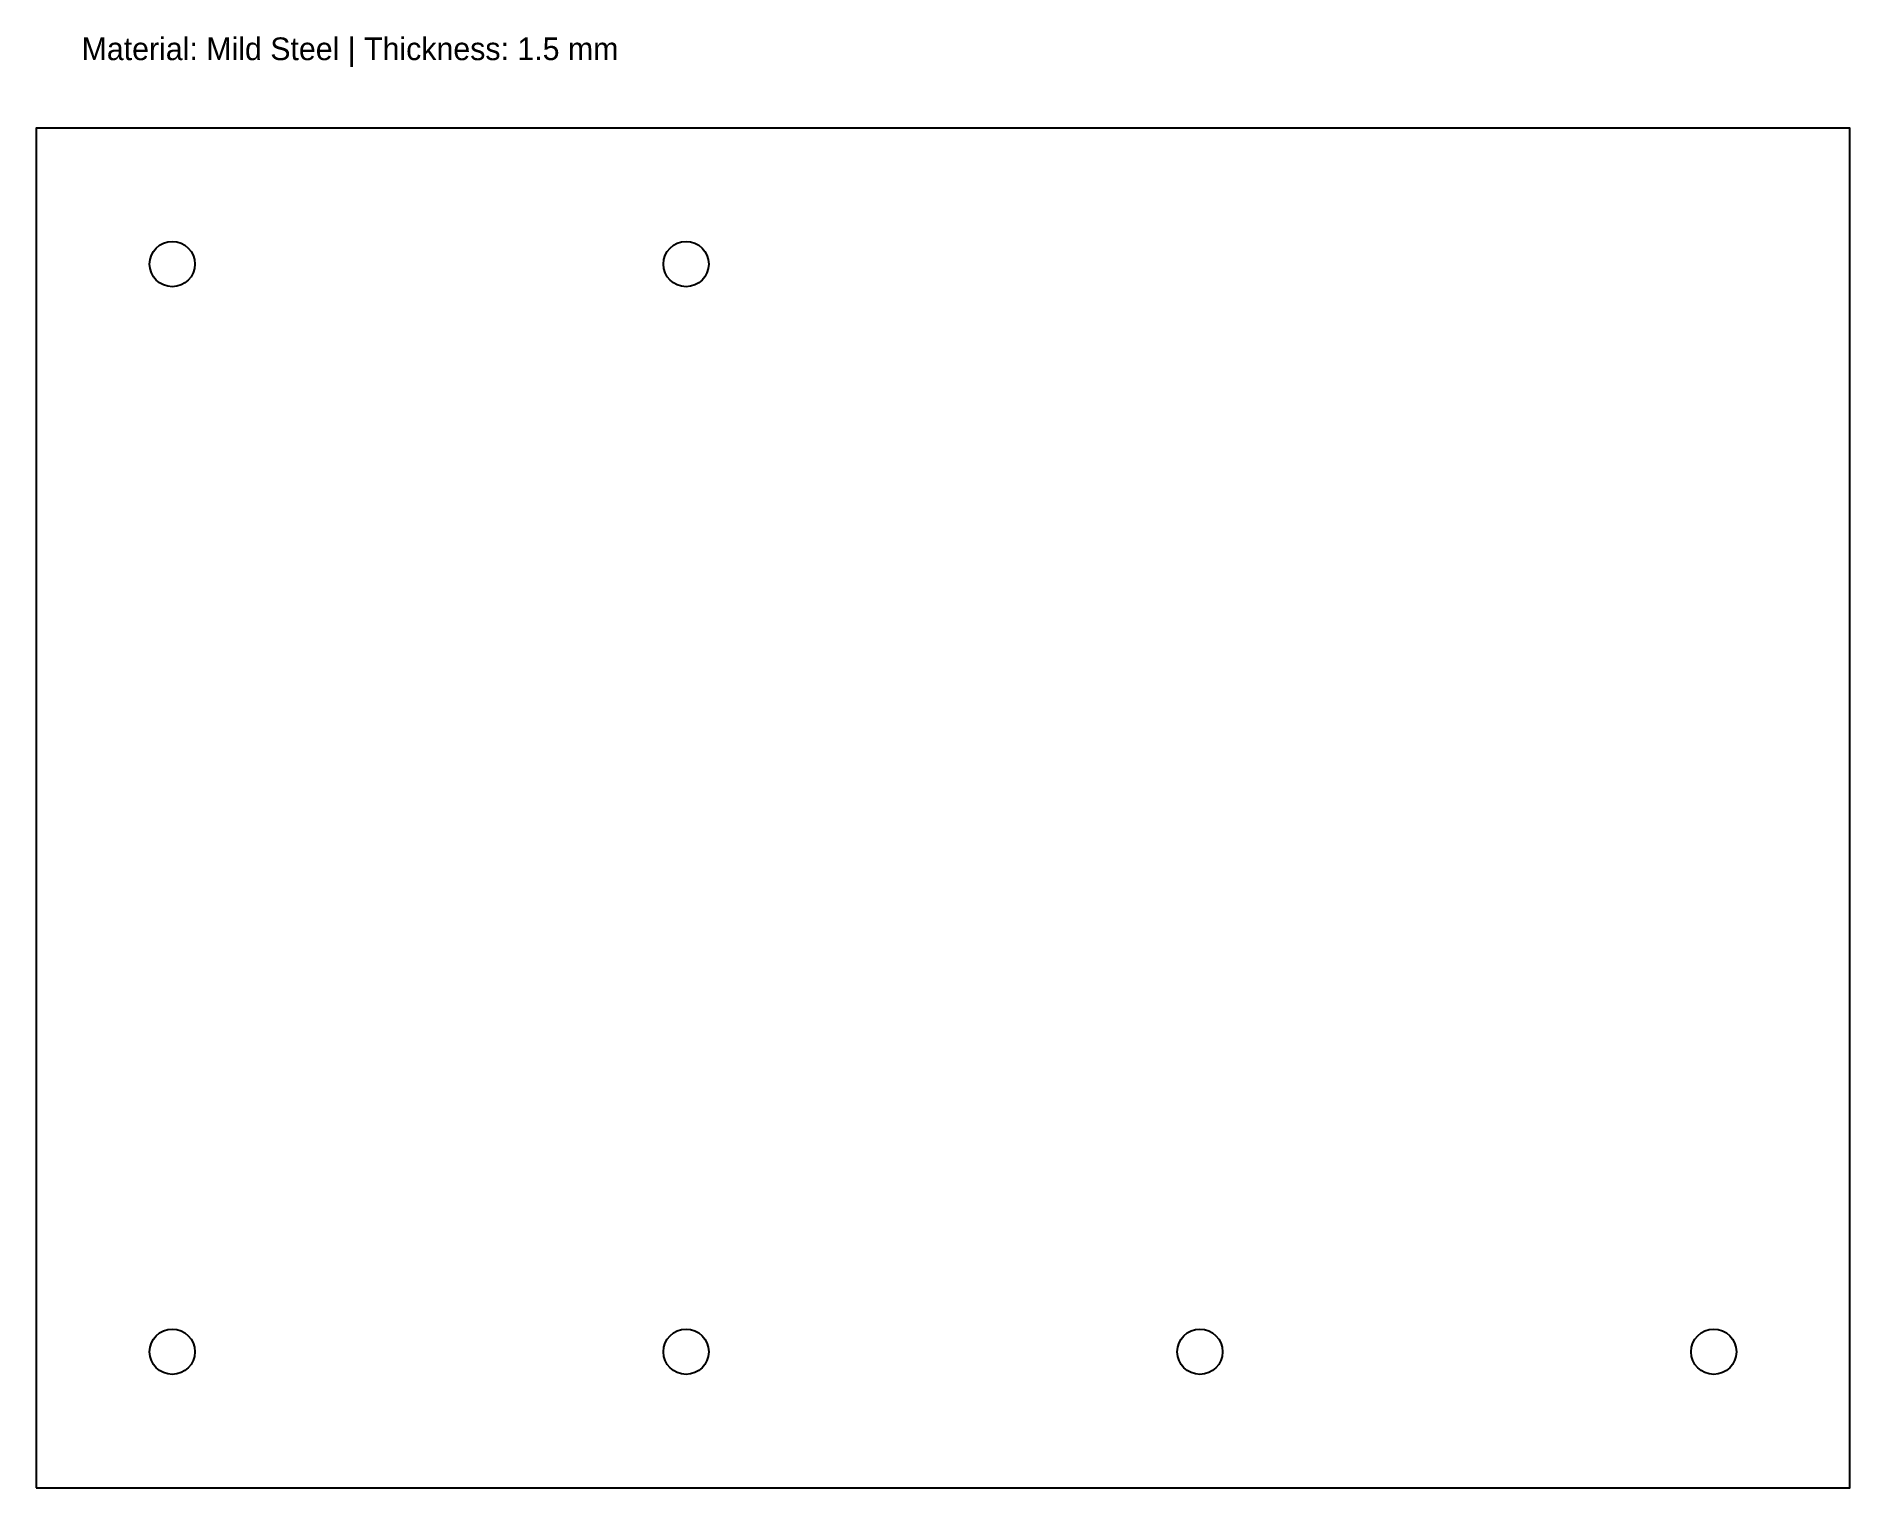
# Model space of a CAD drawing. Header units: metres. Extents: x 0 to 400, y 0 to 320.
import ezdxf

# ---------------------------------------------------------------- set-up
doc = ezdxf.new("R2010")
doc.units = ezdxf.units.M

msp = doc.modelspace()

# ---------------------------------------------------------------- linework, layer by layer
at = {"layer": 'HOLES'}
for centre in [(30, 270), (143.33, 270), (30, 30), (143.33, 30), (256.67, 30), (370, 30)]:
    msp.add_circle(centre, 5, dxfattribs=at)
at = {"layer": 'PROFILE'}
msp.add_lwpolyline([(0, 0), (400, 0), (400, 300), (0, 300)], close=True, dxfattribs=at)

# ---------------------------------------------------------------- texts
at = {"layer": 'NOTES'}
msp.add_text('Material: Mild Steel | Thickness: 1.5 mm', height=5, dxfattribs=at).set_placement((10, 315))

doc.saveas('drawing.dxf')
